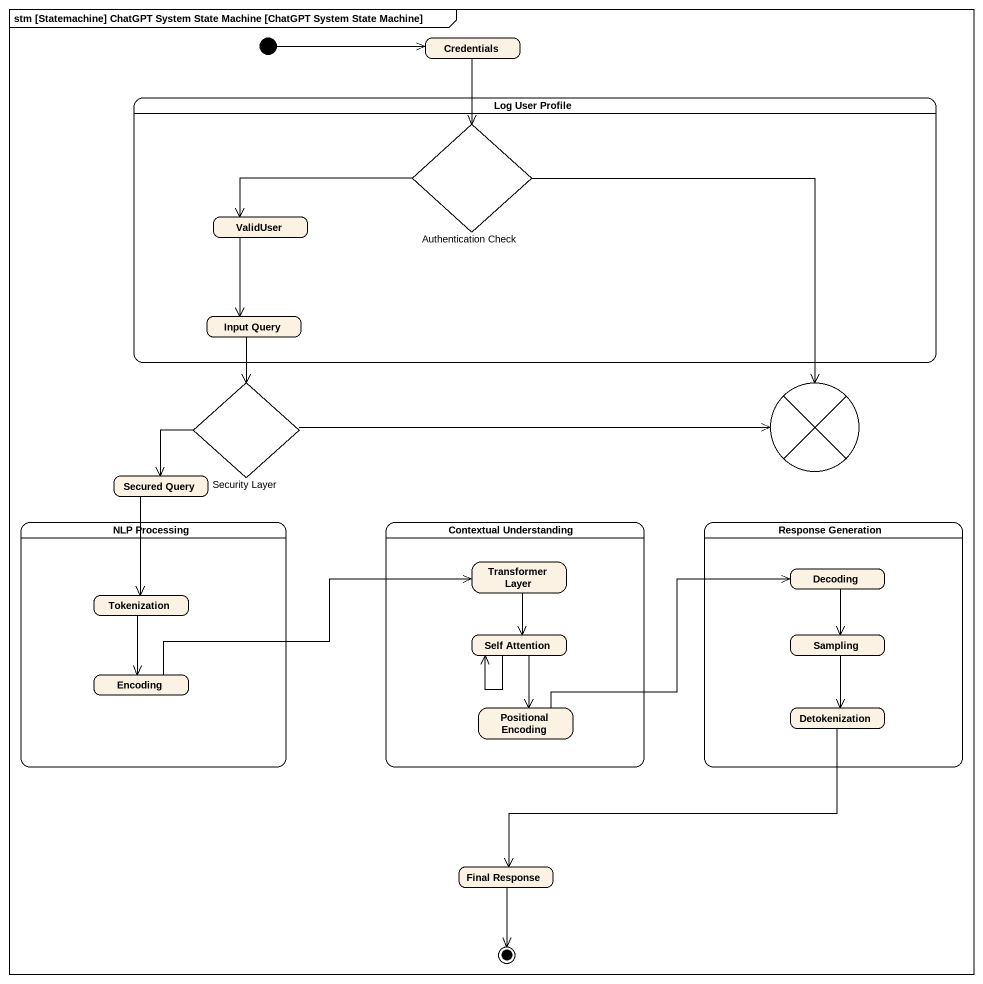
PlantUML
@startuml
mainframe stm [Statemachine] ChatGPT System State Machine [ChatGPT System State Machine]
hide empty description
state Credentials
state "Log User Profile" as Log_User_Profile {
  state "Authentication Check" as Authentication_Check <<choice>>
  state ValidUser
  state "Input Query" as Input_Query
}
state "Security Layer" as Security_Layer <<choice>>
state flowfinal1 <<end>>
state "Secured Query" as Secured_Query
state "NLP Processing" as NLP_Processing {
  state Tokenization
  state Encoding
}
state "Contextual Understanding" as Contextual_Understanding {
  state "Transformer Layer" as Transformer_Layer
  state "Self Attention" as Self_Attention
  state "Positional Encoding" as Positional_Encoding
}
state "Response Generation" as Response_Generation {
  state Decoding
  state Sampling
  state Detokenization
}
state "Final Response" as Final_Response
[*] -right-> Credentials
Credentials --> Authentication_Check
Authentication_Check -left-> ValidUser
Authentication_Check --> flowfinal1
ValidUser --> Input_Query
Input_Query --> Security_Layer
Security_Layer -right-> flowfinal1
Security_Layer --> Secured_Query
Secured_Query --> Tokenization
Tokenization --> Encoding
Transformer_Layer --> Self_Attention
Decoding --> Sampling
Self_Attention --> Self_Attention
Self_Attention --> Positional_Encoding
Sampling --> Detokenization
Encoding -right-> Transformer_Layer
Positional_Encoding -right-> Decoding
Detokenization -left-> Final_Response
Final_Response --> [*]
@enduml
